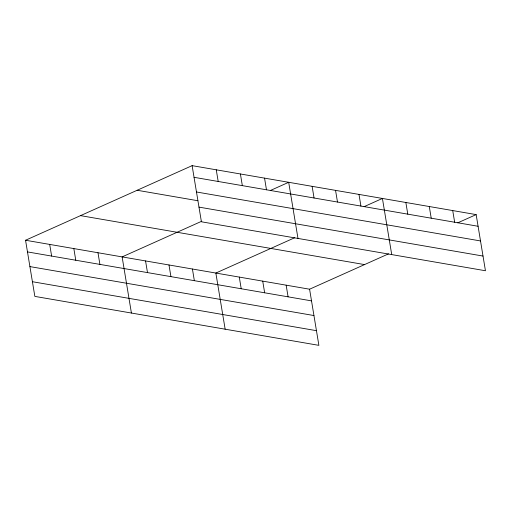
<?xml version="1.0" encoding="UTF-8"?>
<svg xmlns="http://www.w3.org/2000/svg" width="511" height="511" viewBox="0 0 511 511"><rect width="100%" height="100%" fill="white"/><g stroke="black" fill="none" stroke-linecap="round" stroke-linejoin="round"><path stroke-width="0.77" d="M25.55 240.253L309.589 289.207L318.883 345.353L34.844 296.393L25.55 240.253L192.117 165.647L476.156 214.607L485.45 270.747L201.411 221.793L192.117 165.647M201.775 221.218L122.123 256.899L131.416 313.039M270.37 190.501L288.689 182.293L297.983 238.439M294.783 237.704L215.853 273.053L225.153 329.199M364.1 206.655L382.42 198.447L391.72 254.593M309.589 289.207L388.513 253.858M457.83 222.809L476.156 214.607M194.046 177.311L478.085 226.271M196.48 191.989L480.519 240.949M137.152 190.264L197.898 200.74M198.983 207.115L483.023 256.068M80.514 215.629L364.554 264.589M27.479 251.91L311.518 300.87M29.913 266.595L313.952 315.549M32.417 281.714L316.456 330.674M452.72 210.564L454.656 222.228M429.291 206.527L431.22 218.191M405.855 202.49L407.784 214.154M358.99 194.41L360.919 206.074M335.555 190.373L337.49 202.037M312.125 186.33L314.054 197.993M286.154 285.17L288.089 296.834M264.545 178.135L266.48 189.792M262.724 281.133L264.653 292.79M240.406 173.97L242.335 185.634M239.289 277.09L241.218 288.753M216.262 169.812L218.191 181.469M192.423 269.016L194.352 280.673M168.988 264.973L170.923 276.636M145.558 260.936L147.487 272.599M97.978 252.734L99.913 264.398M73.84 248.576L75.769 260.233M49.695 244.411L51.624 256.075"/></g></svg>
